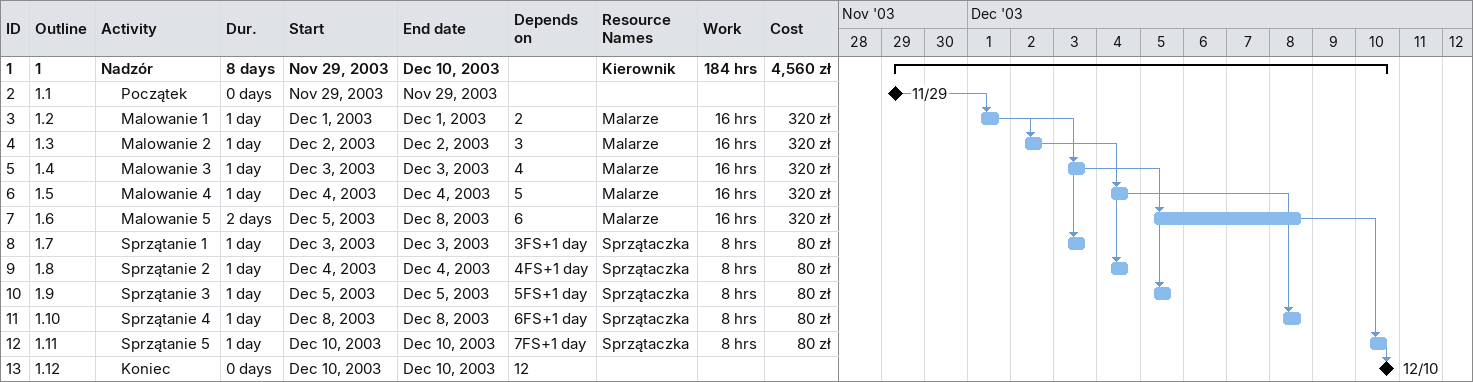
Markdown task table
| ID | WBS | Task | Duration | Start | Finish | Predecessors | Resources | Work (h) | Cost (zł) |
|---|---|---|---|---|---|---|---|---|---|
| 1 | 1 | **Nadzór** | 8d | 2003-11-29 | 2003-12-10 |  | Kierownik | 184 | 4560 |
| 2 | 1.1 | Początek | 0d | 2003-11-29 | 2003-11-29 |  |  |  |  |
| 3 | 1.2 | Malowanie 1 | 1d | 2003-12-01 | 2003-12-01 | 2 | Malarze | 16 | 320 |
| 4 | 1.3 | Malowanie 2 | 1d | 2003-12-02 | 2003-12-02 | 3 | Malarze | 16 | 320 |
| 5 | 1.4 | Malowanie 3 | 1d | 2003-12-03 | 2003-12-03 | 4 | Malarze | 16 | 320 |
| 6 | 1.5 | Malowanie 4 | 1d | 2003-12-04 | 2003-12-04 | 5 | Malarze | 16 | 320 |
| 7 | 1.6 | Malowanie 5 | 2d | 2003-12-05 | 2003-12-08 | 6 | Malarze | 16 | 320 |
| 8 | 1.7 | Sprzątanie 1 | 1d | 2003-12-03 | 2003-12-03 | 3FS+1d | Sprzątaczka | 8 | 80 |
| 9 | 1.8 | Sprzątanie 2 | 1d | 2003-12-04 | 2003-12-04 | 4FS+1d | Sprzątaczka | 8 | 80 |
| 10 | 1.9 | Sprzątanie 3 | 1d | 2003-12-05 | 2003-12-05 | 5FS+1d | Sprzątaczka | 8 | 80 |
| 11 | 1.10 | Sprzątanie 4 | 1d | 2003-12-08 | 2003-12-08 | 6FS+1d | Sprzątaczka | 8 | 80 |
| 12 | 1.11 | Sprzątanie 5 | 1d | 2003-12-10 | 2003-12-10 | 7FS+1d | Sprzątaczka | 8 | 80 |
| 13 | 1.12 | Koniec | 0d | 2003-12-10 | 2003-12-10 | 12 |  |  |  |
